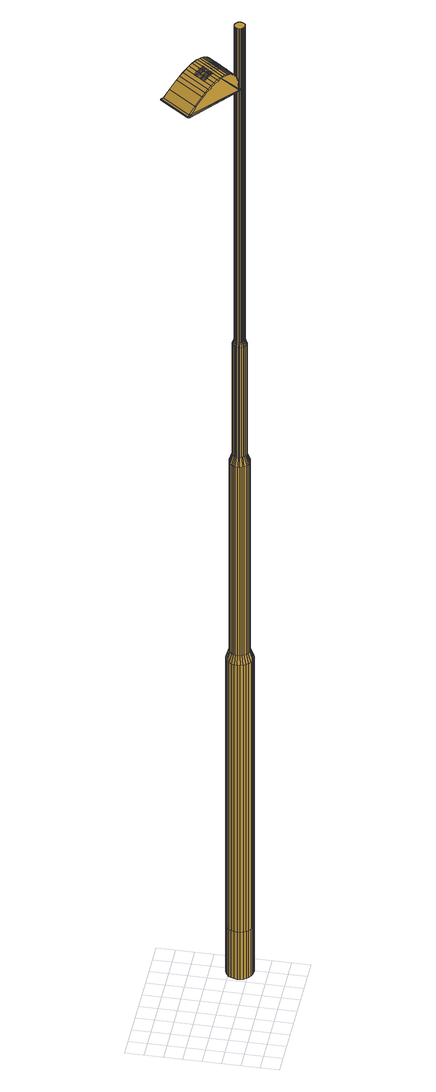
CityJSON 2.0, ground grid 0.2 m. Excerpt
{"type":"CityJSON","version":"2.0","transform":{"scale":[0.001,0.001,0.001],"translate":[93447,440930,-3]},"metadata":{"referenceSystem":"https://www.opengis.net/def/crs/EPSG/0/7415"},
"CityObjects":{
"cityfurniture1":{"type":"CityFurniture","attributes":{"Lichtpunttype":"Straatverlichting","Brondatum":"12-06-2019","Buurt_nummer":"62","Masttype":"TRAMMAST LPH 10M","Lamptype":"CPO-TW 140W KL.728","Buurtnaam":"Hillegersberg Noord","Nummer":"13","Geplaatst_op":"02-12-2010","Wijknummer":"6","Nivo":"0","Datum_laatste_mutatie":"07-06-2019","Straatnaam":"Straatweg","Thema":"Lichtmasten","Beheerobject":"71935/OVL-013","Armatuurtype":"4767 ARM SGS 453 1X CPO-TW 140W K EB OC FG EVSA VLAK GLAS LS-6","Objecthoogte":"10","Klasse":"Verbindingsweg 2-zijdig","Wijknaam":"Hillegersberg-Schiebroek","class":"Paal","function":"Lichtmast"},"geometry":[{"type":"MultiSurface","lod":"2","boundaries":[[[0,1,2,3]],[[4,5,6,7]],[[8,9,10,11]],[[12,13,1,0]],[[14,15,16,17]],[[17,16,9,8]],[[3,2,5,4]],[[11,10,13,12]],[[18,8,11,19]],[[20,0,3,21]],[[22,23,24,25]],[[26,27,28,29]],[[30,31,32,33]],[[19,11,12,34]],[[35,36,23,22]],[[29,28,37,38]],[[34,12,0,20]],[[39,40,27,26]],[[41,4,7,42]],[[43,14,17,44]],[[45,46,31,30]],[[21,3,4,41]],[[44,17,8,18]],[[33,32,15,14]],[[47,48,46,45]],[[49,50,36,35]],[[38,37,50,49]],[[42,7,40,39]],[[23,51,52,24]],[[7,6,53,40]],[[54,55,56,57]],[[58,59,55,54]],[[28,60,61,37]],[[62,63,59,58]],[[64,65,63,62]],[[66,67,65,64]],[[50,68,69,36]],[[37,61,68,50]],[[36,69,51,23]],[[70,71,48,47]],[[57,56,71,70]],[[27,72,60,28]],[[24,52,67,66]],[[40,53,72,27]],[[73,74,75,76]],[[77,78,79,80]],[[81,82,83,84]],[[85,86,87,88]],[[89,90,91,92]],[[92,91,93,94]],[[80,79,95,96]],[[97,98,78,77]],[[99,100,101,102]],[[84,83,103,104]],[[94,93,74,73]],[[105,106,98,97]],[[107,108,106,105]],[[88,87,108,107]],[[104,103,86,85]],[[109,110,82,81]],[[102,101,110,109]],[[74,111,112,75]],[[90,113,114,91]],[[115,116,117,118]],[[78,119,120,79]],[[121,122,123,124]],[[125,126,113,90]],[[87,127,128,108]],[[124,123,129,130]],[[131,132,133,134]],[[91,114,135,93]],[[93,135,111,74]],[[98,136,119,78]],[[118,117,100,99]],[[134,133,122,121]],[[86,137,127,87]],[[79,120,138,95]],[[139,140,116,115]],[[130,129,140,139]],[[108,128,141,106]],[[96,95,126,125]],[[106,141,136,98]],[[75,112,132,131]],[[142,143,144,145]],[[146,147,148,149]],[[150,151,152,153]],[[154,155,143,142]],[[153,152,147,146]],[[156,157,158,159]],[[145,144,151,150]],[[160,161,162,163]],[[163,162,157,156]],[[149,148,164,165]],[[159,158,155,154]],[[166,142,145,167]],[[92,160,163,89]],[[165,164,168,169]],[[170,146,149,171]],[[169,168,172,173]],[[174,175,176,177]],[[177,176,178,179]],[[180,181,182,183]],[[183,182,184,185]],[[185,184,186,187]],[[187,186,188,189]],[[189,188,190,191]],[[192,150,153,193]],[[179,178,161,160]],[[167,145,150,192]],[[194,159,154,195]],[[196,197,198,199]],[[173,172,197,196]],[[199,198,200,201]],[[201,200,202,203]],[[203,202,181,180]],[[191,190,204,205]],[[206,156,159,194]],[[195,154,142,166]],[[193,153,146,170]],[[205,204,175,174]],[[89,163,156,206]],[[207,189,191,208]],[[209,183,185,210]],[[211,165,169,212]],[[213,196,199,214]],[[167,97,77,166]],[[215,180,183,209]],[[210,185,187,216]],[[94,179,160,92]],[[212,169,173,217]],[[217,173,196,213]],[[218,201,203,219]],[[214,199,201,218]],[[76,174,177,73]],[[216,187,189,207]],[[171,149,165,211]],[[208,191,205,220]],[[166,77,80,195]],[[73,177,179,94]],[[220,205,174,76]],[[219,203,180,215]],[[195,80,96,194]],[[214,102,109,213]],[[210,130,139,209]],[[208,134,121,207]],[[218,99,102,214]],[[171,85,88,170]],[[217,81,84,212]],[[219,118,99,218]],[[192,105,97,167]],[[193,107,105,192]],[[220,131,134,208]],[[170,88,107,193]],[[211,104,85,171]],[[194,96,125,206]],[[213,109,81,217]],[[216,124,130,210]],[[209,139,115,215]],[[212,84,104,211]],[[206,125,90,89]],[[207,121,124,216]],[[76,75,131,220]],[[178,176,175,204,190,188,186,184,182,181,202,200,198,197,172,168,164,148,147,152,151,144,143,155,158,157,162,161]],[[116,221,222,117]],[[123,223,224,129]],[[122,225,223,123]],[[112,226,227,132]],[[101,228,229,110]],[[113,230,231,114]],[[83,232,233,103]],[[95,138,234,126]],[[133,235,225,122]],[[140,236,221,116]],[[126,234,230,113]],[[117,222,237,100]],[[111,238,226,112]],[[103,233,137,86]],[[129,224,236,140]],[[132,227,235,133]],[[82,239,232,83]],[[110,229,239,82]],[[100,237,228,101]],[[224,29,38,236]],[[223,26,29,224]],[[236,38,49,221]],[[114,231,240,135]],[[228,25,241,229]],[[222,35,22,237]],[[225,39,26,223]],[[233,242,243,137]],[[135,240,238,111]],[[127,244,245,128]],[[229,241,246,239]],[[120,247,43,138]],[[137,243,244,127]],[[221,49,35,222]],[[119,248,247,120]],[[136,249,248,119]],[[232,250,242,233]],[[237,22,25,228]],[[239,246,250,232]],[[128,245,251,141]],[[141,251,249,136]],[[235,42,39,225]],[[138,43,44,234]],[[230,18,19,231]],[[25,24,66,241]],[[246,64,62,250]],[[231,19,34,240]],[[247,33,14,43]],[[242,58,54,243]],[[226,21,41,227]],[[251,47,45,249]],[[244,57,70,245]],[[240,34,20,238]],[[250,62,58,242]],[[227,41,42,235]],[[234,44,18,230]],[[248,30,33,247]],[[249,45,30,248]],[[245,70,47,251]],[[238,20,21,226]],[[243,54,57,244]],[[241,66,64,246]],[[252,253,254,255]],[[256,257,258,259]],[[260,261,262]],[[255,254,263,264]],[[265,266,267]],[[268,269,270,271]],[[260,272,273,274]],[[275,276,277,278]],[[259,258,279,280]],[[271,270,257,256]],[[267,281,265]],[[282,283,276,275]],[[280,279,284,285]],[[286,287,288,289]],[[278,277,267,266]],[[290,291,292,293]],[[293,292,294,295]],[[295,294,287,286]],[[262,274,260]],[[289,288,253,252]],[[285,284,283,282]],[[264,263,269,268]],[[296,297,298,299]],[[300,301,297,296]],[[302,303,304]],[[303,305,304]],[[303,306,305]],[[307,308,301,300]],[[309,310,298,297,301,308,311,312,313,314,315,316],[317,318,303,302,319,320]],[[303,318,321,306]],[[306,322,305]],[[306,310,309,322]],[[322,309,316,305]],[[299,298,310,306]],[[323,311,308,307]],[[324,288,287,325]],[[326,253,288,324]],[[327,263,254,328]],[[329,269,263,327]],[[328,254,253,326]],[[330,270,269,329]],[[331,332,333,334]],[[335,336,337,262]],[[338,339,336,335]],[[340,341,342,343]],[[344,345,346,347]],[[341,344,347,342]],[[348,340,343,349]],[[215,115,118,219]],[[350,351,352,353]],[[354,355,356,357]],[[355,350,353,356]],[[358,359,360,361]],[[362,363,364,365]],[[366,358,361,367]],[[368,369,370,371]],[[372,362,365,373]],[[374,348,349,375]],[[376,377,378,379]],[[363,376,379,364]],[[380,381,382,383]],[[369,372,373,370]],[[381,366,367,382]],[[384,385,386,387]],[[359,384,387,360]],[[388,380,383,389]],[[377,390,391,378]],[[385,374,375,386]],[[392,393,394,395]],[[396,392,395,397]],[[398,396,397,399]],[[400,401,402,403]],[[404,405,406,407]],[[405,408,409,406]],[[393,404,407,394]],[[410,411,412,413]],[[414,415,416,417]],[[418,419,420,421]],[[415,422,423,416]],[[424,425,426,427]],[[411,428,429,412]],[[430,431,432,433]],[[434,435,436,437]],[[408,418,421,409]],[[438,414,417,439]],[[435,410,413,436]],[[440,430,433,441]],[[419,434,437,420]],[[431,438,439,432]],[[425,442,443,426]],[[442,440,441,443]],[[444,445,446,447]],[[448,449,450,451]],[[452,453,454,455]],[[453,444,447,454]],[[456,400,403,457]],[[445,448,451,446]],[[449,456,457,450]],[[458,459,460,461]],[[462,463,464,465]],[[466,467,468,469]],[[459,470,471,460]],[[472,473,474,475]],[[463,476,477,464]],[[351,478,479,352]],[[467,452,455,468]],[[480,472,475,481]],[[482,458,461,483]],[[473,466,469,474]],[[478,484,485,479]],[[484,482,483,485]],[[486,462,465,487]],[[470,486,487,471]],[[488,276,283,489]],[[490,277,276,488]],[[491,267,277,490]],[[273,281,267,491]],[[492,493,494,495]],[[317,496,307]],[[497,498,499]],[[304,500,501]],[[502,503,319,302]],[[503,502,493,492]],[[320,319,496]],[[302,304,501]],[[493,502,302,303]],[[299,306,321,317]],[[317,320,496]],[[307,300,296]],[[501,496,319,302]],[[317,296,299]],[[496,323,307]],[[497,499,317,320,492,495,504]],[[317,307,296]],[[505,506,339,338]],[[507,508,509,510]],[[511,291,512,513]],[[510,509,506,505]],[[513,512,508,507]],[[514,292,291,511]],[[325,287,294,515]],[[515,294,292,514]],[[516,517,518,519]],[[520,521,522,523]],[[524,525,526,527]],[[528,529,530,531]],[[532,533,534,535]],[[536,532,535,537]],[[538,539,540,541]],[[542,536,537,543]],[[525,542,543,526]],[[521,544,545,522]],[[529,516,519,530]],[[517,520,523,518]],[[546,528,531,547]],[[533,546,547,534]],[[548,538,541,549]],[[550,551,552,553]],[[554,548,549,555]],[[556,557,558,559]],[[560,561,562,563]],[[564,565,566,567]],[[557,550,553,558]],[[568,569,570,571]],[[572,554,555,573]],[[574,575,576,577]],[[575,568,571,576]],[[561,572,573,562]],[[578,560,563,579]],[[422,574,577,423]],[[565,578,579,566]],[[551,564,567,552]],[[580,581,582,583]],[[584,585,586,587]],[[588,589,590,591]],[[585,592,593,586]],[[594,595,596,597]],[[595,598,599,596]],[[600,580,583,601]],[[589,594,597,590]],[[598,602,603,599]],[[602,600,601,603]],[[604,588,591,605]],[[606,607,608,609]],[[610,606,609,611]],[[612,604,605,613]],[[592,612,613,593]],[[496,312,311,323]],[[500,314,313,501]],[[614,337,615]],[[615,337,336,616]],[[617,506,509,618]],[[265,619,614,281]],[[501,313,312,496]],[[615,619,614]],[[305,316,315,304]],[[620,621,508]],[[304,315,314,500]],[[512,291,290]],[[622,339,506,617]],[[616,336,339,622]],[[508,512,620]],[[290,620,512]],[[618,509,508,621]],[[260,623,261]],[[624,491,490,625]],[[273,491,624]],[[624,272,273]],[[489,283,284,626]],[[626,284,279,627]],[[628,258,257,629]],[[629,257,270,330]],[[627,279,258,628]],[[630,368,371,631]],[[632,633,634,635]],[[636,637,638,639]],[[640,641,642,643]],[[633,644,645,634]],[[637,632,635,638]],[[644,630,631,645]],[[646,647,648,649]],[[650,651,652,653]],[[494,654,504,495]],[[655,640,643,656]],[[657,655,656,658]],[[659,650,653,660]],[[492,320,319,503]],[[651,661,662,652]],[[663,646,649,664]],[[665,666,667,668]],[[666,659,660,667]],[[647,665,668,648]],[[661,669,670,662]],[[654,498,504]],[[669,657,658,670]],[[494,493,303,318,321,671,498,654]],[[497,504,498]],[[671,499,498]],[[499,671,317]],[[321,317,671]],[[672,514,511,673]],[[674,328,326,675]],[[676,515,514,672]],[[677,327,328,674]],[[678,329,327,677]],[[679,505,338,680]],[[681,510,505,679]],[[682,629,330,623]],[[683,628,629,682]],[[684,488,489,685]],[[686,626,627,687]],[[625,490,488,684]],[[680,338,335,688]],[[689,324,325,690]],[[675,326,324,689]],[[687,627,628,683]],[[673,511,513,691]],[[688,335,262,261]],[[691,513,507,692]],[[692,507,510,681]],[[623,330,329,678]],[[690,325,515,676]],[[685,489,626,686]],[[619,615,271]],[[271,256,259,280,285,282,275,278,266,619]],[[693,694,695,696]],[[696,695,332,331]],[[697,698,694,693]],[[334,699,700,697,693,696,331]],[[701,702,703,704]],[[705,706,707,708]],[[700,709,698,697]],[[699,710,709,700]],[[710,333,332,695,694,698,709]],[[711,712,713,714]],[[706,715,716,707]],[[334,333,710,699]],[[717,718,719,720]],[[721,701,704,722]],[[607,705,708,608]],[[718,711,714,719]],[[712,723,724,713]],[[715,717,720,716]],[[723,721,722,724]],[[262,337,614,274]],[[621,290,293,295,286,289,252,255,264,268,271,615,616,622,617,618]],[[621,620,290]],[[260,272,624]],[[624,625,684,685,686,687,683,682,623,260]],[[619,266,265]],[[691,692,681,679,680,688,261,623,678,677,674,675,689,690,676,672,673]]]}]}
},
"vertices":[
[1242,531,1460],[1242,531,860],[1237,499,860],[1237,499,1460],[1240,468,1460],[1240,468,860],[1249,438,860],[1249,438,1460],[1297,612,1460],[1297,612,860],[1272,590,860],[1272,590,1460],[1254,562,1460],[1254,562,860],[1354,637,1460],[1354,637,860],[1324,627,860],[1324,627,1460],[1297,612,4860],[1272,590,4860],[1242,531,4860],[1237,499,4860],[1439,363,4860],[1439,363,1460],[1467,380,1460],[1467,380,4860],[1287,386,4860],[1287,386,1460],[1314,368,1460],[1314,368,4860],[1418,635,1460],[1418,635,860],[1386,639,860],[1386,639,1460],[1254,562,4860],[1409,354,4860],[1409,354,1460],[1346,356,1460],[1346,356,4860],[1265,410,4860],[1265,410,1460],[1240,468,4860],[1249,438,4860],[1354,637,4860],[1324,627,4860],[1448,623,1460],[1448,623,860],[1476,604,1460],[1476,604,860],[1377,351,4860],[1377,351,1460],[1439,363,860],[1467,380,860],[1265,410,860],[1523,523,1460],[1523,523,860],[1513,553,860],[1513,553,1460],[1525,491,1460],[1525,491,860],[1314,368,860],[1346,356,860],[1521,459,1460],[1521,459,860],[1509,428,1460],[1509,428,860],[1490,401,1460],[1490,401,860],[1377,351,860],[1409,354,860],[1498,580,1460],[1498,580,860],[1287,386,860],[1305,516,8860],[1305,516,7460],[1302,499,7460],[1302,499,8860],[1397,570,7460],[1406,601,7360],[1383,605,7360],[1380,573,7460],[1445,462,7460],[1475,446,7360],[1484,470,7360],[1451,478,7460],[1453,511,7460],[1485,518,7360],[1478,540,7360],[1448,528,7460],[1334,558,8860],[1334,558,7460],[1321,546,7460],[1321,546,8860],[1311,532,7460],[1311,532,8860],[1359,603,7360],[1364,571,7460],[1414,564,7460],[1430,592,7360],[1409,428,7460],[1423,398,7360],[1443,409,7360],[1423,436,7460],[1487,494,7360],[1454,495,7460],[1428,554,7460],[1450,579,7360],[1439,541,7460],[1467,561,7360],[1436,448,7460],[1461,425,7360],[1275,524,7360],[1272,500,7360],[1315,583,7360],[1298,568,7360],[1376,421,7460],[1376,388,7360],[1400,391,7360],[1393,422,7460],[1406,601,4960],[1383,605,4960],[1317,452,7460],[1292,433,7360],[1309,415,7360],[1329,440,7460],[1348,566,7460],[1336,595,7360],[1478,540,4960],[1467,561,4960],[1329,400,7360],[1343,430,7460],[1304,483,7460],[1273,476,7360],[1281,454,7360],[1309,466,7460],[1284,547,7360],[1430,592,4960],[1485,518,4960],[1359,603,4960],[1360,424,7460],[1352,391,7360],[1450,579,4960],[1392,552,8910],[1392,552,12910],[1405,548,12910],[1405,548,8910],[1431,520,8910],[1431,520,12910],[1435,507,12910],[1435,507,8910],[1416,540,8910],[1416,540,12910],[1425,531,12910],[1425,531,8910],[1380,554,8910],[1380,554,12910],[1355,549,8910],[1355,549,12910],[1368,553,12910],[1368,553,8910],[1335,535,8910],[1335,535,12910],[1344,544,12910],[1344,544,8910],[1436,495,12910],[1436,495,8910],[1397,570,8860],[1414,564,8860],[1434,483,12910],[1434,483,8910],[1448,528,8860],[1453,511,8860],[1429,470,12910],[1429,470,8910],[1321,499,8910],[1321,499,12910],[1323,511,12910],[1323,511,8910],[1328,524,12910],[1328,524,8910],[1377,440,8910],[1377,440,12910],[1364,441,12910],[1364,441,8910],[1352,446,12910],[1352,446,8910],[1341,453,12910],[1341,453,8910],[1331,463,12910],[1331,463,8910],[1326,473,12910],[1326,473,8910],[1428,554,8860],[1439,541,8860],[1364,571,8860],[1380,573,8860],[1422,459,8910],[1422,459,12910],[1412,450,12910],[1412,450,8910],[1402,444,12910],[1402,444,8910],[1389,441,12910],[1389,441,8910],[1321,486,12910],[1321,486,8910],[1348,566,8860],[1317,452,8860],[1309,466,8860],[1360,424,8860],[1343,430,8860],[1454,495,8860],[1451,478,8860],[1436,448,8860],[1423,436,8860],[1376,421,8860],[1329,440,8860],[1445,462,8860],[1409,428,8860],[1393,422,8860],[1304,483,8860],[1376,388,4960],[1400,391,4960],[1309,415,4960],[1329,400,4960],[1292,433,4960],[1272,500,4960],[1273,476,4960],[1443,409,4960],[1461,425,4960],[1315,583,4960],[1298,568,4960],[1484,470,4960],[1487,494,4960],[1336,595,4960],[1281,454,4960],[1352,391,4960],[1423,398,4960],[1275,524,4960],[1475,446,4960],[1284,547,4960],[1490,401,4860],[1525,491,4860],[1523,523,4860],[1513,553,4860],[1498,580,4860],[1509,428,4860],[1386,639,4860],[1418,635,4860],[1448,623,4860],[1521,459,4860],[1476,604,4860],[983,527,12572],[989,534,12577],[968,550,12585],[962,543,12579],[858,623,12575],[858,636,12581],[826,661,12566],[827,647,12561],[1326,773,12321],[1325,774,12332],[1325,761,12324],[945,569,12590],[940,561,12584],[551,856,12321],[563,846,12342],[549,870,12336],[914,580,12585],[918,590,12591],[889,612,12589],[887,601,12583],[802,1180,12321],[774,1188,12321],[1326,760,12321],[700,744,12473],[693,762,12474],[614,821,12402],[626,799,12406],[792,686,12547],[795,671,12543],[535,880,12321],[731,721,12498],[725,738,12500],[758,712,12525],[762,696,12522],[1014,502,12551],[1022,508,12555],[1008,520,12567],[1000,513,12562],[1042,479,12512],[1053,483,12514],[1044,491,12529],[1034,486,12526],[1034,499,12543],[1025,493,12539],[776,1204,12323],[776,1204,12316],[763,1197,12316],[763,1197,12323],[791,1200,12323],[791,1200,12316],[1031,567,12316],[898,613,12316],[1066,443,12323],[529,860,12323],[525,888,12323],[1329,783,12323],[1329,783,12316],[520,874,12316],[525,888,12316],[1337,770,12316],[1332,755,12316],[1094,447,12316],[1081,439,12316],[1066,443,12316],[529,860,12316],[796,1157,12316],[571,866,12316],[1201,786,12316],[1123,904,12316],[570,867,12316],[520,874,12323],[1337,770,12323],[1241,821,12567],[1257,810,12555],[1223,835,12577],[1178,870,12590],[1202,851,12585],[1151,890,12591],[1122,912,12589],[1128,859,12427],[944,621,12427],[939,626,12443],[1122,863,12443],[1325,761,12327],[1086,453,12327],[1086,453,12324],[1318,765,12408],[1081,459,12408],[969,715,12590],[938,738,12582],[933,732,12582],[964,708,12590],[906,764,12567],[873,790,12549],[868,783,12549],[901,758,12567],[998,693,12592],[993,686,12592],[1134,608,12530],[1124,615,12544],[1119,609,12544],[1129,601,12530],[1151,594,12499],[1143,600,12515],[1138,594,12515],[1146,588,12499],[1103,611,12556],[1087,623,12568],[1083,616,12568],[1098,605,12556],[988,680,12592],[959,702,12590],[954,696,12590],[983,674,12592],[1115,602,12544],[1110,596,12544],[1059,624,12578],[1038,640,12586],[1033,634,12586],[1055,618,12578],[1015,659,12591],[1010,653,12591],[1025,672,12591],[1020,666,12591],[928,726,12582],[896,751,12567],[891,745,12567],[923,719,12582],[1133,588,12515],[1124,595,12530],[1119,589,12530],[1128,582,12515],[1069,637,12578],[1048,653,12586],[1043,647,12586],[1064,630,12578],[1142,582,12499],[1137,575,12499],[863,777,12549],[858,770,12549],[1153,633,12530],[1144,640,12544],[1139,634,12544],[1148,627,12530],[1163,626,12515],[1158,619,12515],[1171,620,12499],[1166,613,12499],[925,789,12567],[892,815,12549],[887,809,12549],[921,783,12567],[1133,649,12556],[1117,660,12568],[1112,655,12568],[1128,642,12556],[1098,675,12578],[1093,669,12578],[968,776,12582],[935,802,12567],[930,796,12567],[962,770,12582],[1097,716,12586],[1073,736,12591],[1068,729,12591],[1092,710,12586],[1077,691,12586],[1054,710,12591],[1049,704,12591],[1072,685,12586],[1047,756,12592],[1042,749,12592],[1191,644,12499],[1182,651,12515],[1177,645,12515],[1186,638,12499],[902,827,12549],[898,821,12549],[1152,674,12556],[1137,686,12568],[1132,679,12568],[1147,668,12556],[1027,730,12592],[998,753,12590],[993,746,12590],[1023,724,12592],[1119,700,12578],[1114,693,12578],[1163,666,12544],[1158,659,12544],[1173,658,12530],[1169,651,12530],[1067,679,12586],[1044,698,12591],[1039,691,12591],[1062,672,12586],[1018,718,12592],[988,740,12590],[983,734,12590],[1013,711,12592],[1107,648,12568],[1089,662,12578],[1084,656,12578],[1102,642,12568],[957,764,12582],[952,757,12582],[1057,666,12586],[1034,685,12591],[1029,679,12591],[1053,660,12586],[948,751,12582],[916,777,12567],[911,770,12567],[943,745,12582],[1134,628,12544],[1123,636,12556],[1117,630,12556],[1129,621,12544],[1007,706,12592],[1002,699,12592],[1153,613,12515],[1143,620,12530],[1139,614,12530],[1148,607,12515],[882,802,12549],[877,796,12549],[1112,624,12556],[1107,618,12556],[1161,607,12499],[1156,601,12499],[1079,649,12578],[1074,643,12578],[1097,636,12568],[1092,629,12568],[979,727,12590],[974,721,12590],[928,1065,12474],[960,1040,12500],[851,1127,12402],[787,1178,12336],[1117,909,12479],[891,618,12479],[714,756,12460],[939,1047,12460],[1332,755,12323],[858,1109,12386],[627,824,12380],[830,1131,12356],[1081,439,12323],[1094,447,12323],[1025,571,12479],[1196,791,12479],[900,1077,12425],[1314,767,12435],[1078,462,12435],[1303,775,12480],[1067,471,12480],[1073,466,12459],[1310,770,12459],[1287,786,12514],[1061,477,12498],[1295,780,12498],[1278,793,12529],[1268,800,12543],[1066,781,12592],[1038,803,12590],[1033,797,12590],[1061,775,12592],[1007,827,12582],[975,852,12567],[970,846,12567],[1002,820,12582],[1210,670,12499],[1202,677,12515],[1197,670,12515],[1205,664,12499],[1117,742,12586],[1093,761,12591],[1088,755,12591],[1112,735,12586],[1171,700,12556],[1156,711,12568],[1151,705,12568],[1167,693,12556],[1183,691,12544],[1178,684,12544],[965,840,12567],[932,865,12549],[927,859,12549],[960,833,12567],[1193,683,12530],[1188,677,12530],[941,878,12549],[936,872,12549],[1138,725,12578],[1133,719,12578],[997,814,12582],[992,808,12582],[1183,671,12530],[1174,678,12544],[1169,671,12544],[1178,664,12530],[1028,790,12590],[1023,784,12590],[1201,657,12499],[1192,664,12515],[1187,658,12515],[1196,651,12499],[1107,729,12586],[1083,748,12591],[1078,742,12591],[1102,722,12586],[1162,687,12556],[1147,698,12568],[1142,692,12568],[1157,681,12556],[955,827,12567],[922,853,12549],[917,846,12549],[950,821,12567],[1057,768,12592],[1052,762,12592],[1018,778,12590],[987,801,12582],[982,795,12582],[1013,771,12590],[1128,712,12578],[1123,706,12578],[984,865,12567],[951,891,12549],[946,884,12549],[980,859,12567],[1220,683,12499],[1211,689,12515],[1206,683,12515],[1215,676,12499],[1166,724,12568],[1148,738,12578],[1143,732,12578],[1161,718,12568],[1203,696,12530],[1198,690,12530],[1126,754,12586],[1103,773,12591],[1098,767,12591],[1121,748,12586],[1076,794,12592],[1071,788,12592],[1016,839,12582],[1012,833,12582],[1047,816,12590],[1043,809,12590],[1181,712,12556],[1176,706,12556],[1221,702,12515],[1212,709,12530],[1207,702,12530],[1216,696,12515],[1230,695,12499],[1225,689,12499],[1193,703,12544],[1188,697,12544],[1087,452,12321],[1075,450,12332],[1074,451,12334],[1067,459,12437],[1062,462,12459],[1075,450,12321],[1051,472,12495],[1057,467,12479],[1069,456,12411],[1132,917,12583],[815,1170,12342],[875,1121,12406],[992,1014,12525],[1026,988,12547],[1059,961,12566],[1092,937,12581],[1078,610,12568],[1073,604,12568],[1114,582,12530],[1105,589,12544],[1100,583,12544],[1109,576,12530],[1132,569,12499],[1123,575,12515],[1118,569,12515],[1127,562,12499],[945,815,12567],[912,840,12549],[907,833,12549],[940,809,12567],[1093,599,12556],[1088,592,12556],[1172,638,12515],[1163,646,12530],[1158,639,12530],[1168,632,12515],[1108,688,12578],[1087,703,12586],[1083,697,12586],[1103,681,12578],[674,787,12425],[978,789,12582],[973,782,12582],[1009,765,12590],[1004,759,12590],[1127,673,12568],[1122,667,12568],[1063,723,12591],[1059,717,12591],[1181,632,12499],[1176,626,12499],[1153,653,12544],[1142,662,12556],[1137,655,12556],[1148,647,12544],[1037,743,12592],[1032,737,12592],[601,843,12352],[1280,804,12526],[1289,797,12512],[1208,859,12579],[1228,844,12572],[1271,811,12539],[1185,877,12584],[1159,896,12585],[1315,779,12437],[1319,777,12411],[1310,782,12459],[1104,940,12575],[1073,964,12561],[948,1063,12473],[978,1039,12498],[1009,1014,12522],[1041,990,12543],[1325,774,12334],[1245,831,12562],[1260,819,12551],[1297,791,12496],[1305,787,12479],[1152,839,12434],[968,602,12434],[957,610,12423],[1141,848,12423],[1152,839,12452],[968,602,12452],[1128,859,12459],[1141,848,12462],[994,878,12567],[961,903,12549],[956,897,12549],[989,872,12567],[1203,716,12544],[1191,725,12556],[1186,719,12556],[1198,710,12544],[957,610,12462],[944,621,12459],[1113,786,12591],[1086,807,12592],[1081,800,12592],[1108,780,12591],[1176,737,12568],[1171,730,12568],[1157,751,12578],[1136,767,12586],[1131,761,12586],[1153,744,12578],[1026,852,12582],[1021,846,12582],[1057,828,12590],[1052,822,12590]
]}
